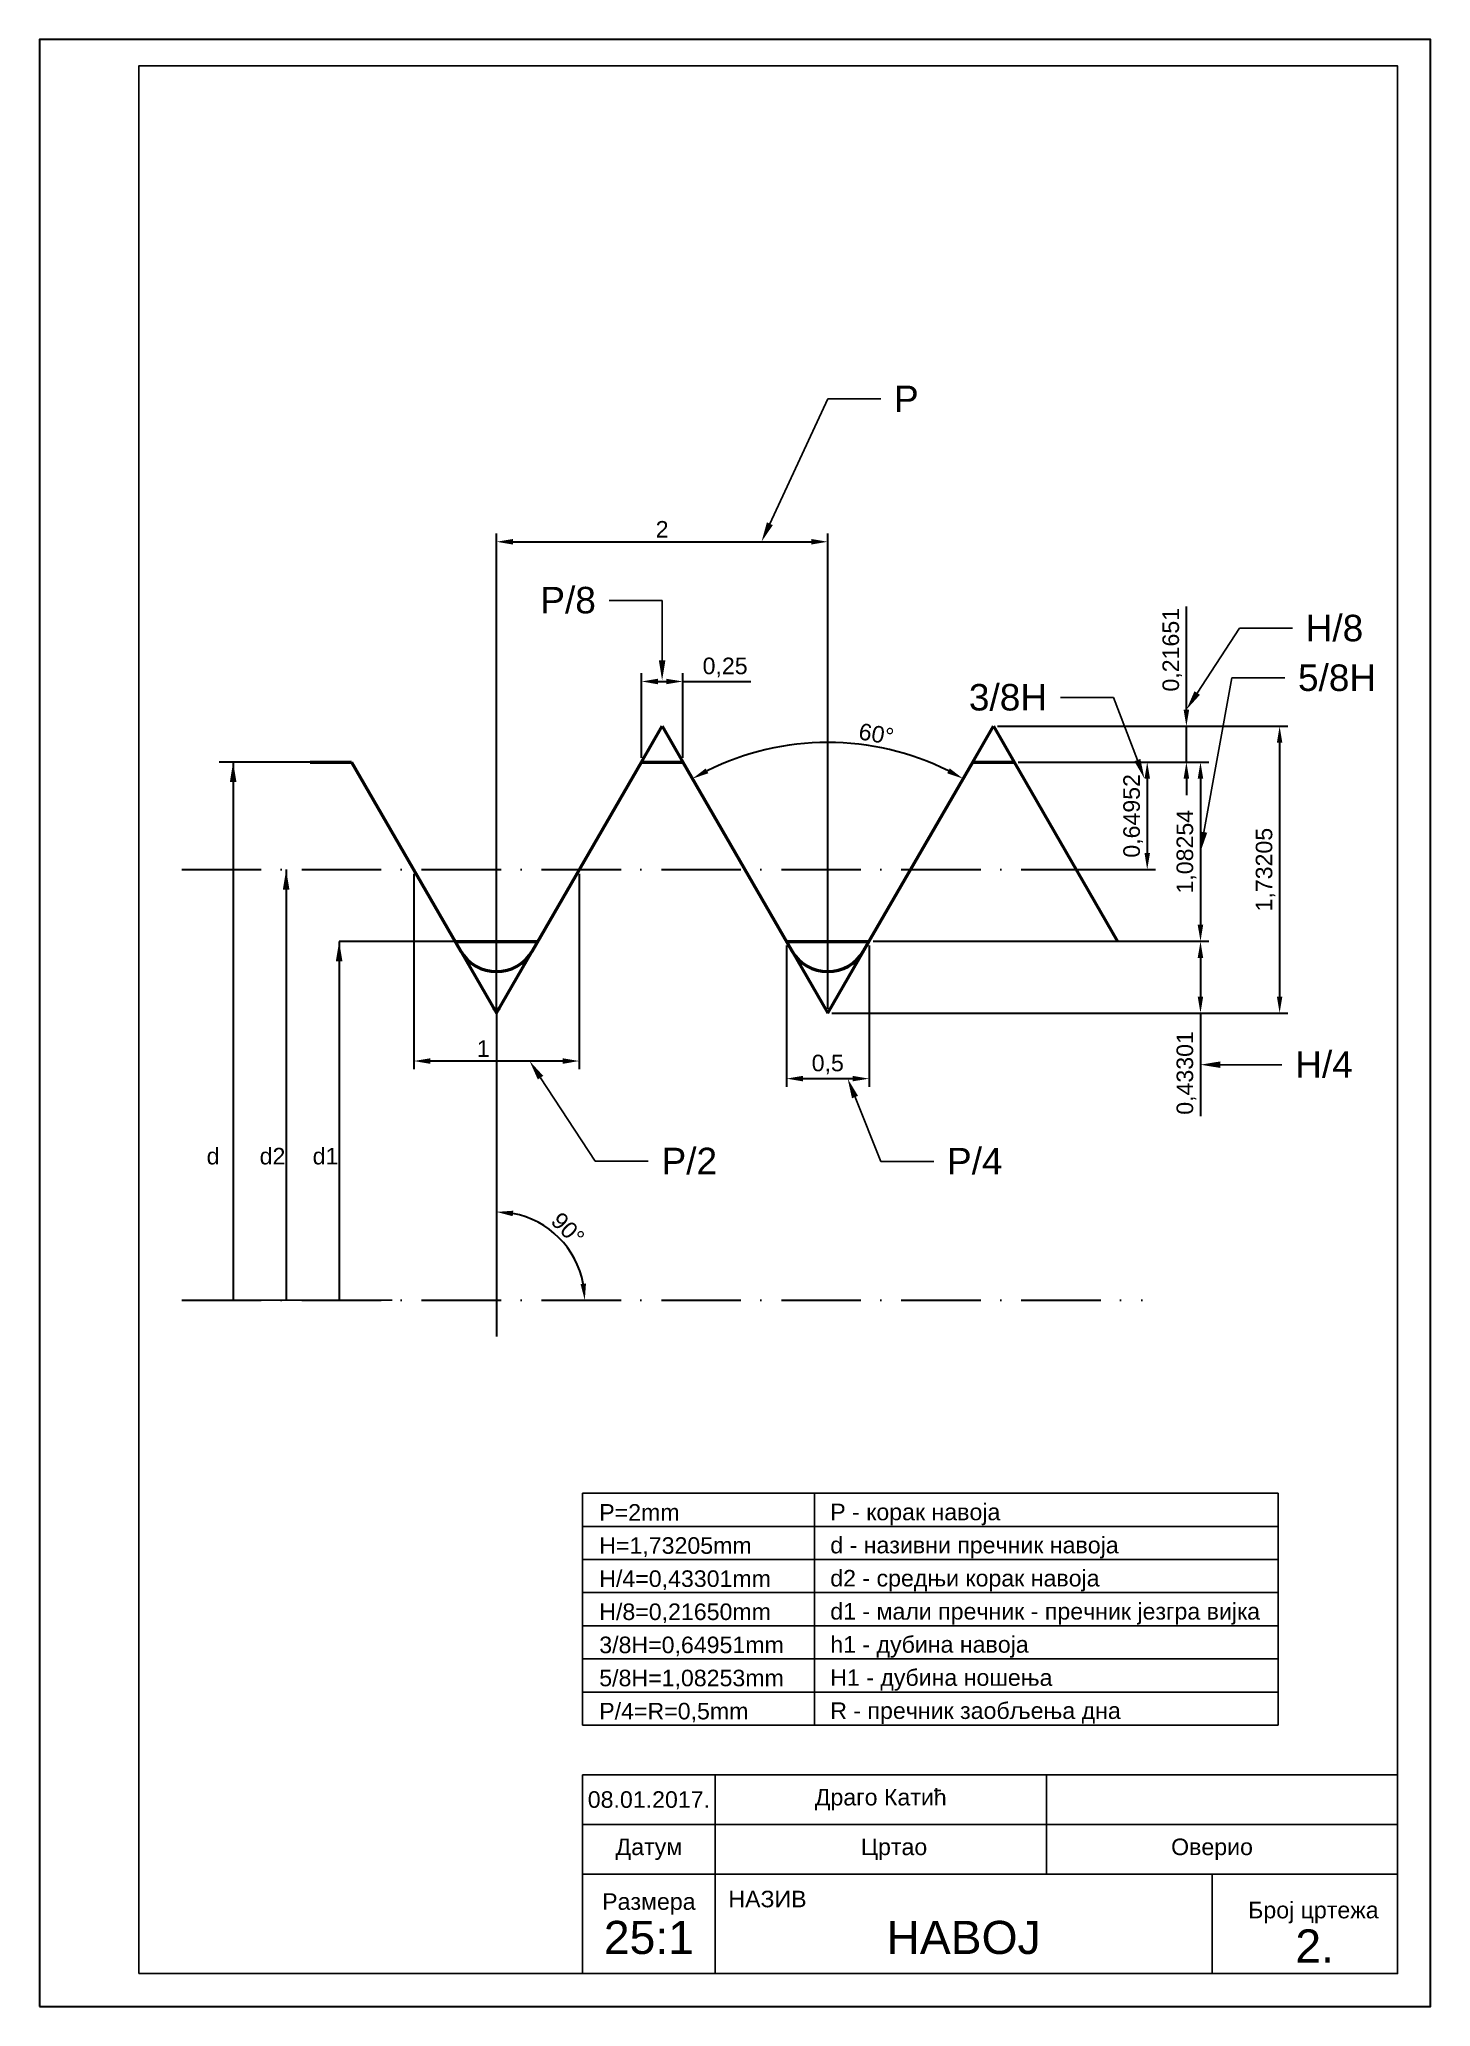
# Model space of a CAD drawing. Header units: millimetres. Extents: x 0 to 210, y 0 to 297.
import ezdxf
from ezdxf import colors
from ezdxf.entities.mleader import LeaderData, LeaderLine
from ezdxf.math import Vec2, Vec3

# ---------------------------------------------------------------- set-up
doc = ezdxf.new("R2010")
doc.units = ezdxf.units.MM
doc.linetypes.add('ACAD_ISO10W100', pattern=[18, 12, -3, 0, -3])
doc.layers.get('Defpoints').update_dxf_attribs({"lineweight": 30})
for name, color, linetype, lineweight in [('crta-tacka-crta', 253, 'ACAD_ISO10W100', 30), ('dimezionisanje', 6, 'Continuous', 30), ('dimezionisanje @ 1', 6, 'Continuous', 30), ('konture', 254, 'Continuous', 50), ('okvir', 250, 'Continuous', 25), ('okvir @ 1', 250, 'Continuous', 25), ('papir', 1, 'Continuous', 30), ('tanka', 253, 'Continuous', 30), ('x_crvena', 1, 'Continuous', 50), ('x_zelena', 3, 'Continuous', 50)]:
    doc.layers.add(name, color=color, linetype=linetype, lineweight=lineweight)
doc.styles.add('Annotative', font='arial_2.ttf')
doc.styles.get("Standard").update_dxf_attribs({"font": 'arial_2.ttf'})
doc.dimstyles.new('dimenzionisanje_stil', dxfattribs={"dimtxt": 2.5, "dimasz": 2.5, "dimexe": 1.25, "dimexo": 0.625, "dimtad": 1, "dimdec": 5, "dimlfac": 0.04, "dimtxsty": 'Standard', "dimcen": 2.5, "dimclrd": 256, "dimclre": 256, "dimclrt": 256, "dimadec": 0, "dimazin": 0, "dimtfac": 1, "dimtdec": 5, "dimtmove": 0, "dimatfit": 3, "dimfxl": 0, "dimlwd": -1, "dimlwe": -1, "dimarcsym": 0})

# ---------------------------------------------------------------- blocks, each defined once
blk = doc.blocks.new('*D9')
at = {"layer": 'Defpoints', "color": 0, "transparency": 16777216}
for p in [(119, 221.15), (69, 150), (119, 150)]:
    blk.add_point(p, dxfattribs=at)
at = {"layer": 'dimezionisanje', "transparency": 16777216}
for p, q in [((69, 150.63), (69, 222.4)), ((71.5, 221.15), (116.5, 221.15)), ((119, 150.63), (119, 222.4))]:
    blk.add_line(p, q, dxfattribs=at)
for points in [[(71.5, 221.57), (71.5, 220.73), (69, 221.15)], [(116.5, 221.57), (116.5, 220.73), (119, 221.15)]]:
    blk.add_solid(points, dxfattribs=at)
at = {"layer": 'dimezionisanje', "transparency": 16777216, "insert": (94, 223.03), "char_height": 2.5, "attachment_point": 5}
blk.add_mtext('2', dxfattribs=at)
blk = doc.blocks.new('*D10')
at = {"layer": 'Defpoints', "color": 0, "transparency": 16777216}
for p in [(56.5, 171.65), (81.5, 171.65), (56.5, 142.76)]:
    blk.add_point(p, dxfattribs=at)
at = {"layer": 'dimezionisanje', "transparency": 16777216}
for p, q in [((56.5, 171.03), (56.5, 141.51)), ((81.5, 171.03), (81.5, 141.51)), ((79, 142.76), (59, 142.76))]:
    blk.add_line(p, q, dxfattribs=at)
for points in [[(59, 143.17), (59, 142.34), (56.5, 142.76)], [(79, 143.17), (79, 142.34), (81.5, 142.76)]]:
    blk.add_solid(points, dxfattribs=at)
at = {"layer": 'dimezionisanje', "transparency": 16777216, "insert": (67, 144.64), "char_height": 2.5, "attachment_point": 5}
blk.add_mtext('1', dxfattribs=at)
blk = doc.blocks.new('*D11')
at = {"layer": 'Defpoints', "color": 0, "transparency": 16777216}
for p in [(112.75, 160.83), (125.25, 160.83), (125.25, 140.1)]:
    blk.add_point(p, dxfattribs=at)
at = {"layer": 'dimezionisanje', "transparency": 16777216}
for p, q in [((112.75, 160.2), (112.75, 138.85)), ((125.25, 160.2), (125.25, 138.85)), ((115.25, 140.1), (122.75, 140.1))]:
    blk.add_line(p, q, dxfattribs=at)
for points in [[(115.25, 140.52), (115.25, 139.69), (112.75, 140.1)], [(122.75, 140.52), (122.75, 139.69), (125.25, 140.1)]]:
    blk.add_solid(points, dxfattribs=at)
at = {"layer": 'dimezionisanje', "transparency": 16777216, "insert": (119, 142.23), "char_height": 2.5, "attachment_point": 5}
blk.add_mtext('0,5', dxfattribs=at)
blk = doc.blocks.new('*D12')
at = {"layer": 'Defpoints', "color": 0, "transparency": 16777216}
for p in [(111.91, 190.23), (97.12, 187.89), (140.87, 187.89), (113.59, 159.37), (124.41, 159.37)]:
    blk.add_point(p, dxfattribs=at)
at = {"layer": 'dimezionisanje', "transparency": 16777216}
blk.add_arc((119, 150), 40.85, 63.5067, 116.4933, dxfattribs=at)
for points in [[(100.97, 186.2), (100.58, 186.93), (98.57, 185.38)], [(137.42, 186.93), (137.03, 186.2), (139.43, 185.38)]]:
    blk.add_solid(points, dxfattribs=at)
at = {"layer": 'dimezionisanje', "transparency": 16777216, "insert": (126.33, 192.12), "char_height": 2.5, "attachment_point": 5, "rotation": 350.1342}
blk.add_mtext('60°', dxfattribs=at)
blk = doc.blocks.new('*D13')
at = {"layer": 'Defpoints', "color": 0, "transparency": 16777216}
for p in [(147.12, 187.89), (156.5, 171.65), (167.22, 171.65)]:
    blk.add_point(p, dxfattribs=at)
at = {"layer": 'dimezionisanje', "transparency": 16777216}
for p, q in [((147.75, 187.89), (168.47, 187.89)), ((167.22, 185.39), (167.22, 174.15)), ((157.12, 171.65), (168.47, 171.65))]:
    blk.add_line(p, q, dxfattribs=at)
for points in [[(166.81, 185.39), (167.64, 185.39), (167.22, 187.89)], [(166.81, 174.15), (167.64, 174.15), (167.22, 171.65)]]:
    blk.add_solid(points, dxfattribs=at)
at = {"layer": 'dimezionisanje', "transparency": 16777216, "insert": (165.09, 179.77), "char_height": 2.5, "attachment_point": 5, "rotation": 90}
blk.add_mtext('0,64952', dxfattribs=at)
blk = doc.blocks.new('*D14')
at = {"layer": 'Defpoints', "color": 0, "transparency": 16777216}
for p in [(125.25, 160.83), (119, 150), (175.26, 150)]:
    blk.add_point(p, dxfattribs=at)
at = {"layer": 'dimezionisanje', "transparency": 16777216}
for p, q in [((125.87, 160.83), (176.51, 160.83)), ((175.26, 158.33), (175.26, 152.5)), ((119.63, 150), (176.51, 150)), ((175.26, 150), (175.26, 134.41))]:
    blk.add_line(p, q, dxfattribs=at)
for points in [[(174.84, 158.33), (175.67, 158.33), (175.26, 160.83)], [(174.84, 152.5), (175.67, 152.5), (175.26, 150)]]:
    blk.add_solid(points, dxfattribs=at)
at = {"layer": 'dimezionisanje', "transparency": 16777216, "insert": (173.13, 140.96), "char_height": 2.5, "attachment_point": 5, "rotation": 90}
blk.add_mtext('0,43301', dxfattribs=at)
blk = doc.blocks.new('*D15')
at = {"layer": 'Defpoints', "color": 0, "transparency": 16777216}
for p in [(147.12, 187.89), (125.25, 160.83), (175.26, 160.83)]:
    blk.add_point(p, dxfattribs=at)
at = {"layer": 'dimezionisanje', "transparency": 16777216}
for p, q in [((147.75, 187.89), (176.51, 187.89)), ((175.26, 185.39), (175.26, 163.33)), ((125.87, 160.83), (176.51, 160.83))]:
    blk.add_line(p, q, dxfattribs=at)
for points in [[(174.84, 185.39), (175.67, 185.39), (175.26, 187.89)], [(174.84, 163.33), (175.67, 163.33), (175.26, 160.83)]]:
    blk.add_solid(points, dxfattribs=at)
at = {"layer": 'dimezionisanje', "transparency": 16777216, "insert": (173.13, 174.36), "char_height": 2.5, "attachment_point": 5, "rotation": 90}
blk.add_mtext('1,08254', dxfattribs=at)
blk = doc.blocks.new('*D16')
at = {"layer": 'Defpoints', "color": 0, "transparency": 16777216}
for p in [(144, 193.3), (147.12, 187.89), (173.13, 187.89)]:
    blk.add_point(p, dxfattribs=at)
at = {"layer": 'dimezionisanje', "transparency": 16777216}
for p, q in [((173.13, 195.8), (173.13, 211.39)), ((144.62, 193.3), (174.38, 193.3)), ((173.13, 187.89), (173.13, 193.3)), ((147.75, 187.89), (174.38, 187.89)), ((173.13, 185.39), (173.13, 182.89))]:
    blk.add_line(p, q, dxfattribs=at)
for points in [[(172.71, 195.8), (173.55, 195.8), (173.13, 193.3)], [(172.71, 185.39), (173.55, 185.39), (173.13, 187.89)]]:
    blk.add_solid(points, dxfattribs=at)
at = {"layer": 'dimezionisanje', "transparency": 16777216, "insert": (171, 204.85), "char_height": 2.5, "attachment_point": 5, "rotation": 90}
blk.add_mtext('0,21651', dxfattribs=at)
blk = doc.blocks.new('*D17')
at = {"layer": 'Defpoints', "color": 0, "transparency": 16777216}
for p in [(144, 193.3), (119, 150), (187.2, 150)]:
    blk.add_point(p, dxfattribs=at)
at = {"layer": 'dimezionisanje', "transparency": 16777216}
for p, q in [((144.62, 193.3), (188.45, 193.3)), ((187.2, 190.8), (187.2, 152.5)), ((119.63, 150), (188.45, 150))]:
    blk.add_line(p, q, dxfattribs=at)
for points in [[(186.79, 190.8), (187.62, 190.8), (187.2, 193.3)], [(186.79, 152.5), (187.62, 152.5), (187.2, 150)]]:
    blk.add_solid(points, dxfattribs=at)
at = {"layer": 'dimezionisanje', "transparency": 16777216, "insert": (185.08, 171.65), "char_height": 2.5, "attachment_point": 5, "rotation": 90}
blk.add_mtext('1,73205', dxfattribs=at)
blk = doc.blocks.new('*D18')
at = {"layer": 'Defpoints', "color": 0, "transparency": 16777216}
for p in [(69, 150), (80.55, 113.32), (21.5, 106.65), (166.5, 106.65), (69, 101.15)]:
    blk.add_point(p, dxfattribs=at)
at = {"layer": 'dimezionisanje', "transparency": 16777216}
blk.add_arc((69, 106.65), 13.33, 10.7589, 79.2411, dxfattribs=at)
for points in [[(71.45, 119.33), (71.53, 120.16), (69, 119.98)], [(82.51, 109.18), (81.68, 109.1), (82.33, 106.65)]]:
    blk.add_solid(points, dxfattribs=at)
at = {"layer": 'dimezionisanje', "transparency": 16777216, "insert": (79.77, 117.42), "char_height": 2.5, "attachment_point": 5, "rotation": 315}
blk.add_mtext('90°', dxfattribs=at)
blk = doc.blocks.new('*D24')
at = {"layer": 'Defpoints', "color": 0, "transparency": 16777216}
for p in [(97.12, 200.06), (90.87, 187.89), (97.12, 187.89)]:
    blk.add_point(p, dxfattribs=at)
at = {"layer": 'dimezionisanje', "transparency": 16777216}
for p, q in [((90.87, 188.51), (90.87, 201.31)), ((93.37, 200.06), (94.62, 200.06)), ((97.12, 188.51), (97.12, 201.31)), ((97.12, 200.06), (107.39, 200.06))]:
    blk.add_line(p, q, dxfattribs=at)
for points in [[(93.37, 200.47), (93.37, 199.64), (90.87, 200.06)], [(94.62, 200.47), (94.62, 199.64), (97.12, 200.06)]]:
    blk.add_solid(points, dxfattribs=at)
at = {"layer": 'dimezionisanje', "transparency": 16777216, "insert": (103.51, 202.18), "char_height": 2.5, "attachment_point": 5}
blk.add_mtext('0,25', dxfattribs=at)

msp = doc.modelspace()

# ---------------------------------------------------------------- linework, layer by layer
at = {"layer": 'crta-tacka-crta'}
for p, q in [((21.499988, 171.650581), (166.499988, 171.650611)), ((21.499988, 106.650581), (166.499988, 106.650611))]:
    msp.add_line(p, q, dxfattribs=at)
at = {"layer": 'dimezionisanje'}
for p, q in [((29.249959, 187.888716), (29.249959, 106.650583)), ((37.249959, 171.650584), (37.249959, 106.650584)), ((45.249959, 160.825242), (45.249959, 106.650586))]:
    msp.add_line(p, q, dxfattribs=at)
at = {"layer": 'konture'}
for p, q in [((40.875076, 187.888715), (47.124896, 187.888716)), ((47.124896, 187.888716), (63.58734, 159.374984)), ((74.412654, 159.374988), (90.874985, 187.888568)), ((90.874985, 187.888568), (97.124987, 187.888568)), ((97.124987, 187.888568), (113.587325, 159.374976)), ((124.412641, 159.374976), (140.874985, 187.888579)), ((140.874985, 187.888579), (147.124987, 187.888579)), ((147.124987, 187.888579), (162.750012, 160.825254)), ((62.750008, 160.82524), (75.249959, 160.825242)), ((112.75001, 160.825247), (125.249957, 160.825249))]:
    msp.add_line(p, q, dxfattribs=at)
msp.add_arc((69, 151), 0.5, 210.0000503, 329.99998843, dxfattribs=at)
msp.add_arc((69, 151), 0.5, 210.0000503, 329.99998843, dxfattribs=at)
msp.add_arc((69, 151), 0.5, 210.0000503, 329.99998843, dxfattribs=at)
msp.add_arc((69, 151), 0.5, 210.0000503, 329.99998843, dxfattribs=at)
at = {"layer": 'okvir'}
for p, q in [((81.999999, 77.500001), (187.000001, 77.500001)), ((81.999999, 77.500001), (81.999999, 42.500001)), ((117, 77.5), (117, 42.500001)), ((187.000001, 77.500001), (187.000001, 42.500001)), ((81.999999, 72.500001), (187.000001, 72.500001)), ((81.999999, 67.500001), (187.000001, 67.500001)), ((81.999999, 62.500001), (187.000001, 62.500001)), ((81.999999, 57.500001), (187.000001, 57.500001)), ((81.999999, 52.500001), (187.000001, 52.500001)), ((81.999999, 47.500001), (187.000001, 47.500001)), ((81.999999, 42.500001), (187.000001, 42.500001)), ((81.999999, 5.000001), (81.999999, 35.000001)), ((81.999999, 35.000001), (204.999999, 35.000001)), ((101.999998, 5.000001), (101.999998, 35.000001)), ((151.999998, 20.000001), (151.999998, 35.000001)), ((204.999999, 5.000001), (204.999999, 35.000001)), ((81.999999, 27.500001), (204.999999, 27.500001)), ((81.999999, 20.000001), (204.999999, 20.000001)), ((176.999998, 5), (176.999998, 20))]:
    msp.add_line(p, q, dxfattribs=at)
msp.add_lwpolyline([(14.999999, 5), (204.999999, 5), (204.999999, 293), (14.999999, 293)], close=True, dxfattribs=at)
at = {"layer": 'papir'}
msp.add_lwpolyline([(-0.000001, 0), (209.999999, 0), (209.999999, 297), (-0.000001, 297)], close=True, dxfattribs=at)
at = {"layer": 'tanka'}
for p, q in [((47.124896, 187.888716), (27.124896, 187.888716)), ((75.249959, 160.825242), (45.249959, 160.825242)), ((69, 150), (69, 101.150156))]:
    msp.add_line(p, q, dxfattribs=at)
at = {"layer": 'x_crvena'}
for p, q in [((62.75001, 160.825236), (69, 150)), ((69, 150), (75.249959, 160.825242)), ((112.75001, 160.825247), (119, 150.000011)), ((119, 150.000011), (125.249957, 160.825249))]:
    msp.add_line(p, q, dxfattribs=at)
for centre, start in [((68.999996, 162.499989), 210.0000503), ((118.999983, 162.499977), 210.00001157)]:
    msp.add_arc(centre, 6.25, start, 329.99998843, dxfattribs=at)
at = {"layer": 'x_zelena'}
for p, q in [((90.875076, 187.888725), (93.999986, 193.301226)), ((93.999986, 193.301226), (97.124896, 187.888727)), ((140.875076, 187.888736), (143.999986, 193.301237)), ((143.999986, 193.301237), (147.124896, 187.888737))]:
    msp.add_line(p, q, dxfattribs=at)

# ---------------------------------------------------------------- texts
at = {"layer": 'dimezionisanje @ 1', "char_height": 2.5, "attachment_point": 1, "style": 'Annotative'}
for s, width, insert in [('d', 5.13101783, (25.249959, 129.650583)), ('d2', 3.45247362, (33.249959, 129.650583)), ('d1', 2.16665192, (41.249959, 129.650585))]:
    msp.add_mtext_dynamic_manual_height_columns(s, width=width, gutter_width=12.5, heights=[0], dxfattribs=dict(at, insert=insert))
at = {"layer": 'okvir @ 1', "char_height": 2.5, "style": 'Annotative'}
for s, width, insert, attachment_point in [('P=2mm', 0.0000000632, (84.512038, 75.866384), 1), ('P - {\\fArial|b0|i0|c204|p34;корак навоја}', 51.38483568, (119.378104, 75.933742), 1), ('H=1,73205mm', 0.0000000632, (84.512038, 70.866384), 1), ('d - {\\fArial|b0|i0|c204|p34;називни пречник навоја}', 51.38483568, (119.378103, 70.933742), 1), ('H/4=0,43301mm', 0.0000000632, (84.512038, 65.866384), 1), ('d2 - {\\fArial|b0|i0|c204|p34;средњи корак навоја}', 51.38483568, (119.378103, 65.933742), 1), ('H/8=0,21650mm', 0.0000000632, (84.512038, 60.866384), 1), ('d1 - {\\fArial|b0|i0|c204|p34;мали пречник }- {\\fArial|b0|i0|c204|p34;пречник језгра вијка}', 65.98495459, (119.378103, 60.933742), 1), ('3/8H=0,64951mm', 0.0000000632, (84.512038, 55.866384), 1), ('h1 - {\\fArial|b0|i0|c204|p34;дубина навоја}', 51.38483568, (119.378103, 55.933742), 1), ('5/8H=1,08253mm', 0.0000000632, (84.512038, 50.866384), 1), ('H1 - {\\fArial|b0|i0|c204|p34;дубина ношења}', 51.38483568, (119.378103, 50.933742), 1), ('P/4=R=0,5mm', 0.0000000632, (84.512038, 45.866384), 1), ('R - {\\fArial|b0|i0|c204|p34;пречник заобљења дна}', 51.38483568, (119.378103, 45.933742), 1), ('{\\fArial|b0|i0|c204|p34;Драго Катић}', 24.99999996, (126.999998, 31.250001), 5), ('08.01.2017.', 19.9999995, (91.999998, 31.250001), 5), ('{\\fArial|b0|i0|c204|p34;Датум}', 19.99999917, (91.999999, 23.750001), 5), ('{\\fArial|b0|i0|c204|p34;Цртао}', 24.99999996, (129.008704, 23.750001), 5), ('{\\fArial|b0|i0|c204|p34;Оверио}', 25.00000042, (176.999998, 23.750001), 5), ('{\\fArial|b0|i0|c204|p34;Размера\\P\\fArial|b0|i0|c238|p34;\\H2x;25\\fArial|b0|i0|c204|p34;:1}', 19.99999917, (91.999999, 12.500001), 5), ('{\\fArial|b0|i0|c204|p34;НАЗИВ}', 75.00000041, (103.999998, 17.500001), 1), ('\\pi10.088;\\P\\pi0.46111;{\\fArial|b0|i0|c204|p34;Број цртежа \\P\\pi7.5808;\\fArial|b0|i0|c238|p34;\\H2x;2.}', 20.17529061, (181.999999, 20.000001), 1), ('{\\fArial|b0|i0|c204|p34;\\P\\H2x;НАВОЈ}', 75.00000041, (139.499998, 12.500001), 5)]:
    msp.add_mtext_dynamic_manual_height_columns(s, width=width, gutter_width=12.5, heights=[0], dxfattribs=dict(at, insert=insert, attachment_point=attachment_point))

# ---------------------------------------------------------------- dimensions: what is measured, and where the dimension line sits
at = {"layer": 'dimezionisanje'}
for base, p1, p2, picture, middle in [((119, 221.150156), (69, 150), (119, 150.000011), '*D9', (94, 223.030272)), ((97.124987, 200.057501), (90.874985, 187.888568), (97.124987, 187.888568), '*D24', (103.506297, 202.184888)), ((125.249957, 140.102029), (112.75001, 160.825247), (125.249957, 160.825249), '*D11', (118.999984, 142.229417))]:
    dim = msp.add_linear_dim(base=base, p1=p1, p2=p2, dimstyle='dimenzionisanje_stil', dxfattribs=at)
    dim.commit()
    dim.dimension.update_dxf_attribs({"geometry": picture, "text_midpoint": middle})
for base, p1, p2, picture, middle in [((173.129701, 187.888579), (143.999986, 193.301237), (147.124987, 187.888579), '*D16', (173.129701, 204.845404)), ((167.222269, 171.650609), (147.124987, 187.888579), (156.499988, 171.650609), '*D13', (167.222269, 179.769594))]:
    dim = msp.add_linear_dim(base=base, p1=p1, p2=p2, angle=90, dimstyle='dimenzionisanje_stil', dxfattribs=at)
    dim.commit()
    dim.dimension.update_dxf_attribs({"geometry": picture, "text_midpoint": middle, "dimtype": 160})
dim = msp.add_angular_dim_2l(base=(111.90573, 190.233474), line1=((124.412641, 159.374976), (140.874985, 187.888579)), line2=((97.124987, 187.888568), (113.587325, 159.374976)), dimstyle='dimenzionisanje_stil', dxfattribs=at)
dim.commit()
dim.dimension.update_dxf_attribs({"geometry": '*D12', "text_midpoint": (125.999983, 190.24998), "dimtype": 162})
for base, p1, p2, picture, middle in [((187.20438, 150.000011), (143.999986, 193.301237), (119, 150.000011), '*D17', (185.076992, 171.650624)), ((175.256997, 160.825249), (147.124896, 187.888737), (125.249957, 160.825249), '*D15', (173.129609, 174.356993)), ((175.256997, 150.000011), (125.249957, 160.825249), (119, 150.000011), '*D14', (173.129609, 140.955843))]:
    dim = msp.add_linear_dim(base=base, p1=p1, p2=p2, angle=90, dimstyle='dimenzionisanje_stil', dxfattribs=at)
    dim.commit()
    dim.dimension.update_dxf_attribs({"geometry": picture, "text_midpoint": middle})
dim = msp.add_linear_dim(base=(56.500002, 142.755662), p1=(81.499982, 171.650594), p2=(56.500002, 171.650588), dimstyle='dimenzionisanje_stil', dxfattribs=at)
dim.commit()
dim.dimension.update_dxf_attribs({"geometry": '*D10', "text_midpoint": (66.999992, 142.755662), "dimtype": 160})
dim = msp.add_angular_dim_2l(base=(80.546883, 113.317189), line1=((21.499988, 106.650581), (166.499988, 106.650611)), line2=((69, 150), (69, 101.150156)), dimstyle='dimenzionisanje_stil', dxfattribs=at)
dim.commit()
dim.dimension.update_dxf_attribs({"geometry": '*D18', "text_midpoint": (79.772506, 117.423099)})

# ---------------------------------------------------------------- leaders
ml = msp.add_multileader_mtext('Standard', dxfattribs=at)
ml.set_content('P', color=256)
ml.set_leader_properties()
ml.build(insert=Vec2(0, 0))
ml.multileader.update_dxf_attribs({"arrow_head_size": 3})
ctx = ml.context
ctx.base_point, ctx.arrow_head_size, ctx.plane_origin = Vec3(127, 242.72058), 3, Vec3(119, 222.400156)
notes = []
notes.append((ctx, [(0, (1, 1, 0), (119, 242.72058), (1, 0), 8, [(0, [(109, 221.150156)], 0, [])])]))
ctx.mtext.insert, ctx.mtext.flow_direction = Vec3(129, 244.72058), 5
ml = msp.add_multileader_mtext('Standard', dxfattribs=at)
ml.set_content('P/8', color=256)
ml.set_leader_properties()
ml.build(insert=Vec2(0, 0))
ml.multileader.update_dxf_attribs({"arrow_head_size": 3})
ctx = ml.context
ctx.base_point, ctx.arrow_head_size, ctx.plane_origin = Vec3(74.289208, 212.308452), 3, Vec3(93.999986, 200.233529)
ctx.text_align_type = 2
notes.append((ctx, [(0, (1, 1, 0), (93.999986, 212.308452), (-1, 0), 8, [(0, [(93.999986, 200.233529)], 0, [])])]))
ctx.mtext.insert, ctx.mtext.alignment, ctx.mtext.flow_direction = Vec3(83.999986, 214.342559), 3, 5
ml = msp.add_multileader_mtext('Standard', dxfattribs=at)
ml.set_content('H/8', color=256)
ml.set_leader_properties()
ml.build(insert=Vec2(0, 0))
ml.multileader.update_dxf_attribs({"arrow_head_size": 3})
ctx = ml.context
ctx.base_point, ctx.arrow_head_size, ctx.plane_origin = Vec3(189.129609, 208.090697), 3, Vec3(173.129609, 195.801237)
notes.append((ctx, [(0, (1, 1, 0), (181.129609, 208.090697), (1, 0), 8, [(0, [(173.129609, 195.801237)], 0, [])])]))
ctx.mtext.insert, ctx.mtext.flow_direction = Vec3(191.129609, 210.124803), 5
ml = msp.add_multileader_mtext('Standard', dxfattribs=at)
ml.set_content('5/8H', color=256)
ml.set_leader_properties()
ml.build(insert=Vec2(0, 0))
ml.multileader.update_dxf_attribs({"arrow_head_size": 3})
ctx = ml.context
ctx.base_point, ctx.arrow_head_size, ctx.plane_origin = Vec3(187.973258, 200.591867), 3, Vec3(175.256997, 174.356993)
notes.append((ctx, [(0, (1, 1, 0), (179.973258, 200.591867), (1, 0), 8, [(0, [(175.256997, 174.356993)], 0, [])])]))
ctx.mtext.insert, ctx.mtext.flow_direction = Vec3(189.973258, 202.625973), 5
ml = msp.add_multileader_mtext('Standard', dxfattribs=at)
ml.set_content('3/8H', color=256)
ml.set_leader_properties()
ml.build(insert=Vec2(0, 0))
ml.multileader.update_dxf_attribs({"arrow_head_size": 3})
ctx = ml.context
ctx.base_point, ctx.arrow_head_size, ctx.plane_origin = Vec3(138.987261, 197.642505), 3, Vec3(167.222269, 179.769673)
ctx.text_align_type = 2
notes.append((ctx, [(0, (1, 1, 0), (162.105951, 197.642505), (-1, 0), 8, [(0, [(166.805602, 185.388737)], 0, [])])]))
ctx.mtext.insert, ctx.mtext.alignment, ctx.mtext.flow_direction = Vec3(152.105951, 199.677975), 3, 5
ml = msp.add_multileader_mtext('Standard', dxfattribs=at)
ml.set_content('', color=256)
ml.set_leader_properties()
ml.build(insert=Vec2(0, 0))
ml.multileader.update_dxf_attribs({"arrow_head_size": 3})
ctx = ml.context
ctx.base_point, ctx.arrow_head_size, ctx.plane_origin = Vec3(37.249959, 106.650583), 3, Vec3(29.249959, 187.888716)
notes.append((ctx, [(0, (1, 1, 0), (29.249959, 106.650583), (1, 0), 8, [(0, [(29.249959, 187.888716)], 0, [])])]))
ctx.mtext.insert, ctx.mtext.flow_direction = Vec3(39.249959, 108.650583), 5
ml = msp.add_multileader_mtext('Standard', dxfattribs=at)
ml.set_content('', color=256)
ml.set_leader_properties()
ml.build(insert=Vec2(0, 0))
ml.multileader.update_dxf_attribs({"arrow_head_size": 3})
ctx = ml.context
ctx.base_point, ctx.arrow_head_size, ctx.plane_origin = Vec3(45.249959, 106.650584), 3, Vec3(37.249959, 171.650584)
notes.append((ctx, [(0, (1, 1, 0), (37.249959, 106.650584), (1, 0), 8, [(0, [(37.249959, 171.650584)], 0, [])])]))
ctx.mtext.insert, ctx.mtext.flow_direction = Vec3(47.249959, 108.650584), 5
ml = msp.add_multileader_mtext('Standard', dxfattribs=at)
ml.set_content('', color=256)
ml.set_leader_properties()
ml.build(insert=Vec2(0, 0))
ml.multileader.update_dxf_attribs({"arrow_head_size": 3})
ctx = ml.context
ctx.base_point, ctx.arrow_head_size, ctx.plane_origin = Vec3(53.249959, 106.650586), 3, Vec3(45.249959, 160.825242)
notes.append((ctx, [(0, (1, 1, 0), (45.249959, 106.650586), (1, 0), 8, [(0, [(45.249959, 160.825242)], 0, [])])]))
ctx.mtext.insert, ctx.mtext.flow_direction = Vec3(55.249959, 108.650586), 5
ml = msp.add_multileader_mtext('Standard', dxfattribs=at)
ml.set_content('P/2', color=256)
ml.set_leader_properties()
ml.build(insert=Vec2(0, 0))
ml.multileader.update_dxf_attribs({"arrow_head_size": 3})
ctx = ml.context
ctx.base_point, ctx.arrow_head_size, ctx.plane_origin = Vec3(91.913229, 127.634059), 3, Vec3(68.999985, 142.755662)
notes.append((ctx, [(0, (1, 1, 0), (83.913229, 127.634059), (1, 0), 8, [(0, [(73.999985, 142.755662)], 0, [])])]))
ctx.mtext.insert, ctx.mtext.flow_direction = Vec3(93.913229, 129.668166), 5
ml = msp.add_multileader_mtext('Standard', dxfattribs=at)
ml.set_content('H/4', color=256)
ml.set_leader_properties()
ml.build(insert=Vec2(0, 0))
ml.multileader.update_dxf_attribs({"arrow_head_size": 3})
ctx = ml.context
ctx.base_point, ctx.arrow_head_size, ctx.plane_origin = Vec3(187.556247, 142.205843), 3, Vec3(175.256997, 142.205843)
notes.append((ctx, [(0, (1, 1, 0), (179.556247, 142.205843), (1, 0), 8, [(0, [(175.256997, 142.205843)], 0, [])])]))
ctx.mtext.insert, ctx.mtext.flow_direction = Vec3(189.556247, 144.23995), 5
ml = msp.add_multileader_mtext('Standard', dxfattribs=at)
ml.set_content('P/4', color=256)
ml.set_leader_properties()
ml.build(insert=Vec2(0, 0))
ml.multileader.update_dxf_attribs({"arrow_head_size": 3})
ctx = ml.context
ctx.base_point, ctx.arrow_head_size, ctx.plane_origin = Vec3(134.999984, 127.608908), 3, Vec3(118.999984, 140.102029)
notes.append((ctx, [(0, (1, 1, 0), (126.999984, 127.608908), (1, 0), 8, [(0, [(121.999984, 140.102029)], 0, [])])]))
ctx.mtext.insert, ctx.mtext.flow_direction = Vec3(136.999984, 129.643015), 5
for ctx, leaders in notes:
    for number, flags, end, landing, length, lines in leaders:
        leader = LeaderData()
        leader.index, (leader.has_last_leader_line, leader.has_dogleg_vector, leader.attachment_direction) = number, flags
        leader.last_leader_point, leader.dogleg_vector, leader.dogleg_length = Vec3(end), Vec3(landing), length
        for number, points, colour, breaks in lines:
            line = LeaderLine()
            line.index, line.vertices, line.color, line.breaks = number, Vec3.list(points), colors.encode_raw_color(colour), breaks
            leader.lines.append(line)
        ctx.leaders.append(leader)

doc.saveas('drawing.dxf')
